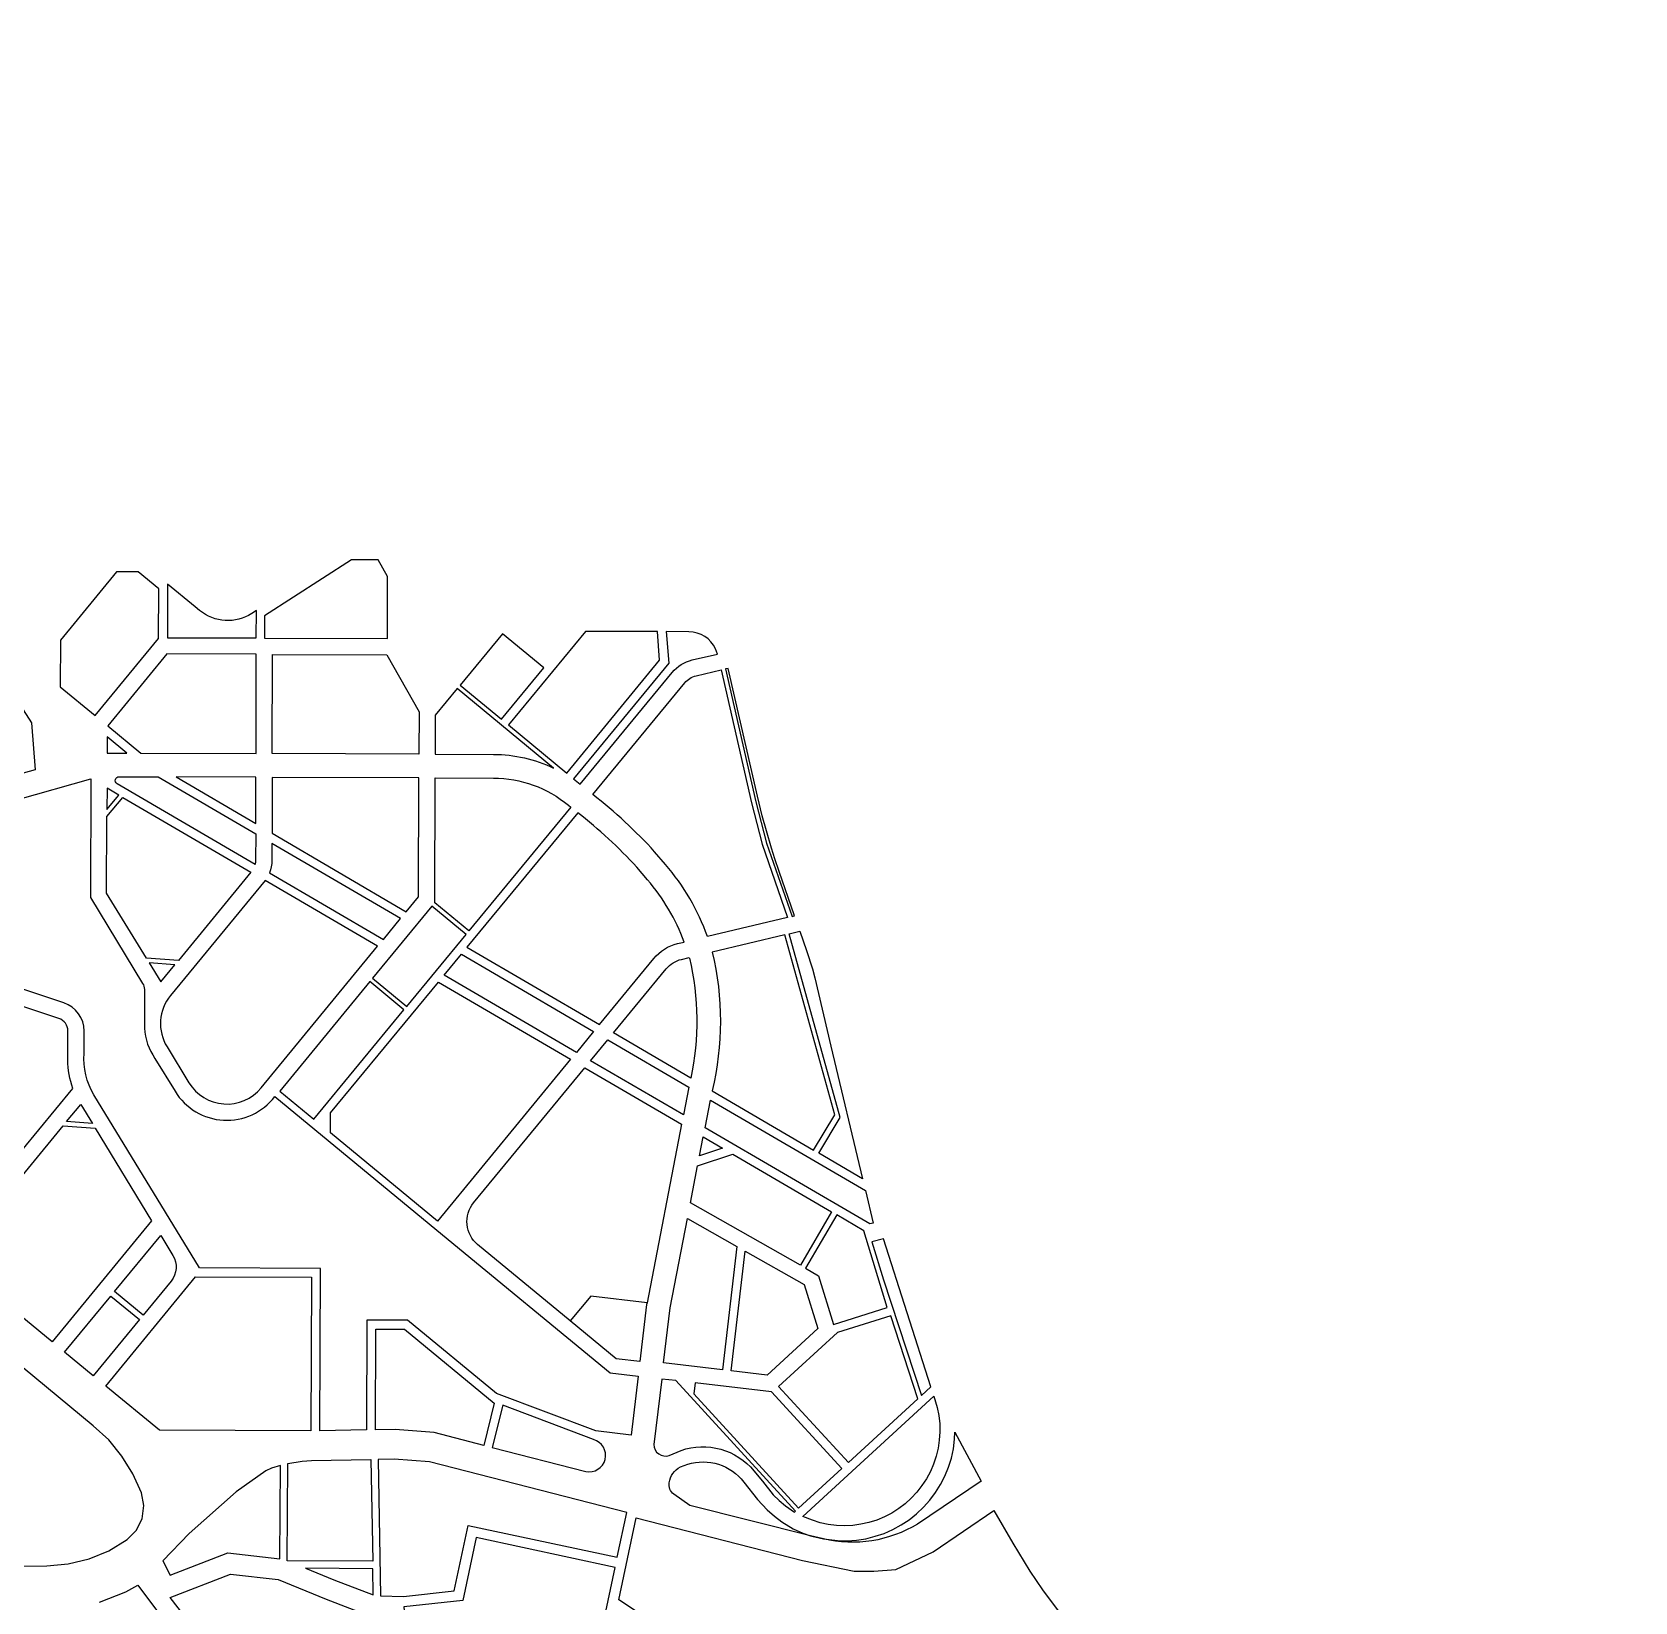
# Model space of a CAD drawing. Extents: x 407811 to 416949, y 4498993 to 4508589.
# Drawn here: x 411551 to 412634, y 4501860 to 4502920 of the extents above; entities that cross this region are included whole.
import ezdxf

# ---------------------------------------------------------------- set-up
doc = ezdxf.new("R2010")
doc.units = 0
doc.header["$LTSCALE"] = 40
doc.header["$MEASUREMENT"] = 0
doc.layers.add('Images', color=253, linetype='CONTINUOUS')
doc.layers.add('ΟΙΚ.ΤΕΤΡΑΓΩΝΑ ΠΟΛΙΧΝΗ', color=112, linetype='CONTINUOUS')
picture_1 = doc.add_image_def('image1.tif', size_in_pixel=(10278, 10088))

msp = doc.modelspace()

# ---------------------------------------------------------------- linework, layer by layer
at = {"layer": 'ΟΙΚ.ΤΕΤΡΑΓΩΝΑ ΠΟΛΙΧΝΗ'}
for points in [[(411767.3, 4502563.5), (411708.5, 4502525.7), (411708.4, 4502510.7), (411791.4, 4502510.4), (411791.6, 4502552.4), (411785.3, 4502563.5)], [(411608.5, 4502555.5), (411570.6, 4502509.4), (411570.4, 4502477.9), (411594, 4502458.5), (411636.9, 4502510.5), (411637, 4502544), (411623.1, 4502555.4)], [(411869.1, 4502513.7), (411840.5, 4502479), (411868.6, 4502455.9), (411897.2, 4502490.6)], [(411925.3, 4502515.3), (411873.2, 4502452.1), (411912.6, 4502419.6), (411975.3, 4502495.8), (411973.8, 4502515.1)], [(411642.5, 4502500), (411602.5, 4502451.5), (411624.9, 4502433), (411702.7, 4502432.8), (411702.9, 4502499.8)], [(411713.9, 4502499.7), (411791, 4502499.4), (411812.8, 4502460.9), (411812.7, 4502432.3), (411713.7, 4502432.7)], [(412066.5, 4502323.2), (412056.1, 4502353.1), (412053.2, 4502361.7), (412050.9, 4502368.9), (412047.4, 4502380.5), (412044.6, 4502390.8), (412041.4, 4502404), (412021.5, 4502490.3), (412019.8, 4502489.9), (412040.3, 4502400.1), (412047.5, 4502372.3), (412064.8, 4502322.8)], [(411537.3, 4502475), (411551, 4502453.6), (411553.5, 4502421.7), (411531.6, 4502415.6), (411526.4, 4502422.6), (411528, 4502468.9)], [(411602.2, 4502444), (411602.2, 4502433.1), (411615.4, 4502433.1)], [(411602.1, 4502409.5), (411602, 4502394.9), (411610.1, 4502404.7)], [(411648.7, 4502417), (411702.5, 4502385.5), (411702.6, 4502416.8)], [(411713.6, 4502416.7), (411713.5, 4502379.1), (411804.1, 4502326), (411812.4, 4502336), (411812.7, 4502416.3)], [(411612.7, 4502403.2), (411699.3, 4502352.6), (411650.3, 4502293), (411628.7, 4502294.6), (411601.8, 4502338.6), (411602, 4502390.2)], [(411821.4, 4502329.7), (411781.4, 4502281.1), (411804.5, 4502262), (411844.6, 4502310.6)], [(412074.6, 4502299.8), (412078.5, 4502287.4), (412080.2, 4502281.4), (412091, 4502235.2), (412112.4, 4502145.7), (412082.8, 4502163), (412097.2, 4502187.1), (412062.8, 4502311), (412070.1, 4502312.8)], [(411630.6, 4502291.4), (411638.4, 4502278.6), (411647.9, 4502290.2)], [(411841.4, 4502297.3), (411930.7, 4502245), (411919.1, 4502231), (411829.8, 4502283.2)], [(411779.5, 4502278.8), (411718.7, 4502204.9), (411741.8, 4502185.8), (411802.6, 4502259.7)], [(411825.9, 4502278.5), (411915.2, 4502226.3), (411825.3, 4502117.1), (411753.1, 4502176.6), (411753.1, 4502190.1)], [(411940.3, 4502239.4), (411995, 4502207.4), (411991.4, 4502188.7), (411928.7, 4502225.3)], [(411584.4, 4502195.7), (411592.2, 4502182.9), (411574.8, 4502184.2)], [(412009.6, 4502198.8), (412114.3, 4502137.6), (412119.5, 4502115.6), (412117.2, 4502115.1), (412006, 4502180.1)], [(411572.5, 4502181.3), (411594.1, 4502179.8), (411632.2, 4502117.3), (411564.9, 4502035.5), (411497.9, 4502090.7)], [(412004.8, 4502173.9), (412017.8, 4502166.3), (412002.3, 4502161.1)], [(412024.7, 4502162.2), (412091.4, 4502123.2), (412070.4, 4502087.2), (411996.1, 4502129.3), (412001, 4502154.3)], [(411994.1, 4502118.9), (412027.5, 4502100), (412017.7, 4502016.7), (411978, 4502021.3), (411982.4, 4502058.4)], [(412094.9, 4502121.2), (412073.9, 4502085.2), (412082.6, 4502080.1), (412092.8, 4502047.3), (412129.1, 4502058.6), (412113.3, 4502110.4)], [(412033.2, 4502096.8), (412072.9, 4502074.3), (412082.1, 4502044.5), (412047.9, 4502013.1), (412023.7, 4502016)], [(412126.6, 4502105.1), (412118.7, 4502103.1), (412126.5, 4502077.4), (412152.2, 4501999.3), (412158.5, 4502005.1)], [(411661.9, 4502079.4), (411740.2, 4502079.1), (411739.8, 4501975.4), (411637.4, 4501975.8), (411601.2, 4502005.6)], [(411604.6, 4502066.4), (411623.9, 4502050.5), (411592.7, 4502012.6), (411573.4, 4502028.5)], [(412131.4, 4502053.1), (412095.5, 4502041.9), (412055.6, 4502005.3), (412102.8, 4501954), (412149.8, 4501997.1)], [(411783.6, 4502044.1), (411802.9, 4502044.1), (411863.5, 4501994.2), (411856.5, 4501965.6), (411823, 4501974.2), (411796.7, 4501976.3), (411783.3, 4501976.1)], [(411592.8, 4501978.9), (411529.5, 4502031), (411497.4, 4501992), (411499.8, 4501883.6), (411561.5, 4501884.3), (411575.9, 4501885.5), (411589.9, 4501889), (411603.3, 4501894.5), (411615.6, 4501902), (411621.8, 4501908.2), (411625.8, 4501916.1), (411626.9, 4501924.9), (411625.3, 4501933.5), (411619.5, 4501946.4), (411612.1, 4501958.4), (411603.2, 4501969.3)], [(411999.3, 4502007.8), (411998.5, 4502000.4), (412069.2, 4501923.2), (412098.3, 4501949.9), (412050.8, 4502001.7)], [(412160.6, 4501998.8), (412162.8, 4501991.2), (412163.9, 4501985.8), (412164.5, 4501980.2), (412164.6, 4501974.7), (412164.2, 4501969.2), (412163.4, 4501963.7), (412162.1, 4501958.3), (412160.4, 4501953), (412158.2, 4501947.9), (412155.5, 4501943), (412152.5, 4501938.4), (412149.1, 4501934), (412145.3, 4501930), (412141.2, 4501926.2), (412136.8, 4501922.9), (412132.1, 4501919.9), (412127.2, 4501917.4), (412122, 4501915.2), (412116.7, 4501913.6), (412111.3, 4501912.4), (412105.8, 4501911.6), (412100.3, 4501911.3), (412094.7, 4501911.5), (412089.2, 4501912.2), (412083.8, 4501913.4), (412078.5, 4501915), (412072, 4501917.6)], [(411780.3, 4501956), (411781.6, 4501887.3), (411723.8, 4501887.6), (411724.3, 4501953.4), (411733.9, 4501954.9), (411740.2, 4501955.4)], [(411796.1, 4501956.3), (411785.3, 4501956.1), (411786.8, 4501864), (411802.3, 4501863.6), (411836.5, 4501867.3), (411845.9, 4501911.6), (411946.7, 4501890), (411953.1, 4501920.3), (411819.8, 4501954.4)], [(411719.3, 4501952.1), (411713.1, 4501950.1), (411709.4, 4501948.3), (411689.4, 4501934.2), (411657.5, 4501906.2), (411639.8, 4501887.6), (411644.6, 4501877.9), (411683.6, 4501893), (411718.8, 4501889)], [(412201, 4501921.6), (412213.9, 4501899.5), (412225.4, 4501880.7), (412233.9, 4501868), (412249.9, 4501846.6), (412265.1, 4501828.2), (412234.4, 4501805.3), (412245.3, 4501790.8), (412196.7, 4501752.7), (412196.3, 4501707), (412191.4, 4501703.4), (412136.1, 4501719.3), (412110.2, 4501754), (411947.8, 4501861.4), (411959.4, 4501916.6), (412071.8, 4501887.8), (412106.7, 4501880.7), (412120.1, 4501880.7), (412134.8, 4501881.8), (412160.1, 4501893.8)], [(411851.3, 4501903.3), (411842.3, 4501860.9), (411802.6, 4501856.6), (411803.7, 4501844), (411840.5, 4501795.8), (411854.2, 4501787.4), (411920.3, 4501765.3), (411945.2, 4501883.2)], [(411644.6, 4501862.9), (411685.5, 4501878.7), (411717.7, 4501875), (411750.1, 4501861.8), (411781.7, 4501849.7), (411820.8, 4501798.6), (411811.2, 4501791.2), (411832.1, 4501764), (411819, 4501753.9), (411793.8, 4501753.8), (411784.4, 4501766.1), (411753.3, 4501765.5), (411732.8, 4501749.2)], [(411736.2, 4501882.6), (411755.2, 4501874.8), (411781.8, 4501864.6), (411781.5, 4501882.3)]]:
    msp.add_lwpolyline(points, close=True, dxfattribs=at)
for points in [[(411643, 4502547.1), (411642.9, 4502511), (411702.9, 4502510.8), (411703, 4502529.3), (411699.8, 4502527.3, -0.325778), (411664.6, 4502529.4), (411661.6, 4502531.8)], [(411979.8, 4502515.1), (411981.5, 4502493.9), (411917.2, 4502415.8), (411921.7, 4502412.1), (411983.8, 4502487.5, -0.16464), (411997.4, 4502496), (412014.4, 4502499.9), (412013.1, 4502503.5, 0.289688), (411995.1, 4502515)], [(412016.9, 4502489.2), (412037.3, 4502399.4), (412044.6, 4502371.5), (412061.8, 4502322.1), (412007.6, 4502309.2, 0.09385), (411979.2, 4502357.9), (411971.9, 4502366.5, 0.042557), (411930.2, 4502405.1), (411992.3, 4502480.5, -0.16464), (411999.9, 4502485.3)], [(411838.6, 4502476.7), (411823.8, 4502458.7), (411823.7, 4502432.3), (411863.2, 4502432.2, -0.109529), (411903.7, 4502423)], [(411610.1, 4502417.1), (411636.7, 4502417), (411702.5, 4502378.5), (411702.4, 4502360.6, -0.056564), (411702.1, 4502357.9), (411608.9, 4502412.4, -0.766525)], [(411823.7, 4502416.3), (411863.1, 4502416.2, -0.173029), (411913.7, 4502397.9), (411915.4, 4502396.6), (411846.5, 4502313), (411823.4, 4502332)], [(411920, 4502392.8), (411845.2, 4502302), (411934.6, 4502249.7), (411971.3, 4502294.3, -0.163519), (411987.5, 4502304.5), (411991.9, 4502305.5, 0.090831), (411967.1, 4502347.5), (411959.9, 4502356, 0.042674)], [(411713.4, 4502372.1), (411713.4, 4502360.6, -0.093021), (411711.8, 4502352.2), (411788.7, 4502307.2), (411800.3, 4502321.3)], [(411708.9, 4502347), (411645, 4502269.4, 0.31978), (411642.6, 4502234.7), (411657.4, 4502210.4, 0.515404), (411706.1, 4502207), (411784.8, 4502302.6)], [(412059.8, 4502310.3), (412010.9, 4502298.7, -0.11742), (412010.8, 4502205.1), (412079.3, 4502165), (412093.6, 4502188.8)], [(411995.3, 4502295), (411995.5, 4502294.6, -0.110178), (411996.3, 4502213.6), (411944.2, 4502244.1), (411979.8, 4502287.4, -0.163519), (411990.1, 4502293.8)], [(411491.6, 4502279.8), (411464.9, 4502200.3, -0.01193), (411460.6, 4502190.2), (411502.1, 4502176.4), (411533.1, 4502150.8), (411579, 4502206.6, -0.087836), (411575.6, 4502225.8), (411575.6, 4502245.4, 0.322991), (411569.5, 4502253.9)], [(411638.3, 4502107.3), (411646.5, 4502093.9, -0.319418), (411645.3, 4502076.5), (411626.4, 4502053.6), (411607.1, 4502069.5)], [(411981.8, 4501958.8), (411989.8, 4501962.2), (411993.1, 4501963.2), (411996.4, 4501963.9), (411999.8, 4501964.4), (412003.1, 4501964.6), (412006.5, 4501964.6), (412009.9, 4501964.3), (412013.3, 4501963.8), (412016.6, 4501963), (412019.8, 4501961.9), (412022.9, 4501960.7), (412026, 4501959.2), (412028.9, 4501957.4), (412031.7, 4501955.5), (412034.3, 4501953.4), (412036.8, 4501951), (412044.8, 4501941.4), (412052.1, 4501932.3), (412056, 4501928.4), (412060.3, 4501924.8), (412066.4, 4501920.6), (412067, 4501921.2), (411986.2, 4502009.3), (411976.7, 4502010.4), (411971.5, 4501966.3, 0.526028)], [(411925.4, 4501948, 0.971536), (411930.7, 4501969.5), (411869.3, 4501992.7), (411862.3, 4501964.2)], [(412086, 4501902.4), (412095.5, 4501901.3), (412102, 4501901.2), (412108.4, 4501901.6), (412114.7, 4501902.6), (412120.9, 4501904.2), (412127, 4501906.2), (412132.9, 4501908.8), (412138.5, 4501911.9), (412143.9, 4501915.4), (412148.9, 4501919.4), (412153.6, 4501923.8), (412157.9, 4501928.6), (412161.7, 4501933.8), (412165.1, 4501939.2), (412168, 4501944.9), (412170.5, 4501950.9), (412172.4, 4501957), (412173.7, 4501963.3), (412174.5, 4501969.7), (412174.8, 4501974.6), (412192.4, 4501941.5), (412149.4, 4501912.5, -0.19761)], [(412077.2, 4501904.6), (411995.8, 4501925), (411984.8, 4501932.6, -0.251756), (411981.8, 4501940.4, -0.251477), (411989.4, 4501951), (411991.9, 4501952.1), (411994.4, 4501952.9), (411996.9, 4501953.6), (411999.5, 4501954.1), (412002.1, 4501954.3), (412004.8, 4501954.4), (412007.4, 4501954.3), (412010, 4501954), (412012.6, 4501953.5), (412015.1, 4501952.8), (412017.6, 4501951.9), (412020, 4501950.8), (412022.3, 4501949.5), (412024.5, 4501948.1), (412026.6, 4501946.5), (412028.6, 4501944.8), (412030.4, 4501942.9), (412032.2, 4501940.8), (412041.5, 4501929.1), (412048, 4501922), (412052.8, 4501917.8), (412057.9, 4501913.9), (412065.5, 4501909.3), (412072.1, 4501906.4)]]:
    msp.add_lwpolyline(points, format="xyb", close=True, dxfattribs=at)
for points in [[(411541.8, 4502401.8), (411591.1, 4502415.6), (411590.8, 4502335.5), (411626.1, 4502277.6, -0.137787), (411627.3, 4502273.4), (411627.3, 4502253.3), (411627.3, 4502247.3, 0.131247), (411634.4, 4502226.9), (411648, 4502204.7, 0.525552), (411715.4, 4502201.1), (411828.7, 4502107.8), (411941.9, 4502014.5), (411960.8, 4502012.3), (411956.2, 4501972.6), (411932.2, 4501975.4), (411865.1, 4502000.7), (411805.1, 4502050.1), (411777.6, 4502050.2), (411777.3, 4501976), (411745.8, 4501975.5), (411746.2, 4502085.1), (411664.5, 4502085.4), (411593.2, 4502202.4, -0.156273), (411586.6, 4502230.2), (411586.6, 4502245.4, 0.322985), (411572.9, 4502264.4), (411495.1, 4502290.3)], [(411915, 4502049.6), (411852.4, 4502101.2, -0.414214), (411849.7, 4502129.4), (411924.9, 4502220.6), (411990.2, 4502182.4), (411966.8, 4502061.9)]]:
    msp.add_lwpolyline(points, format="xyb", dxfattribs=at)
for points in [[(411966.8, 4502061.9), (411928.8, 4502066.4), (411915, 4502049.6)], [(411966.8, 4502061.9), (411966.5, 4502060.8), (411962, 4502022.2), (411946, 4502024.1), (411915, 4502049.6)], [(412077.2, 4501904.6), (412078.2, 4501904.3), (412086, 4501902.4)], [(412086, 4501902.4), (412077.2, 4501904.6)], [(411597, 4501859.8), (411614.7, 4501866.8), (411622.8, 4501871.3), (411720.4, 4501741)]]:
    msp.add_lwpolyline(points, dxfattribs=at)

# ---------------------------------------------------------------- pictures from other files: only their frames are drawn
at = {"layer": 'Images'}
image = msp.add_image(picture_1, insert=(408162.9, 4500066.6), size_in_units=(8684, 8523.4), rotation=-0.6923, dxfattribs=at)
image.dxf.flags = 15

doc.saveas('drawing.dxf')
